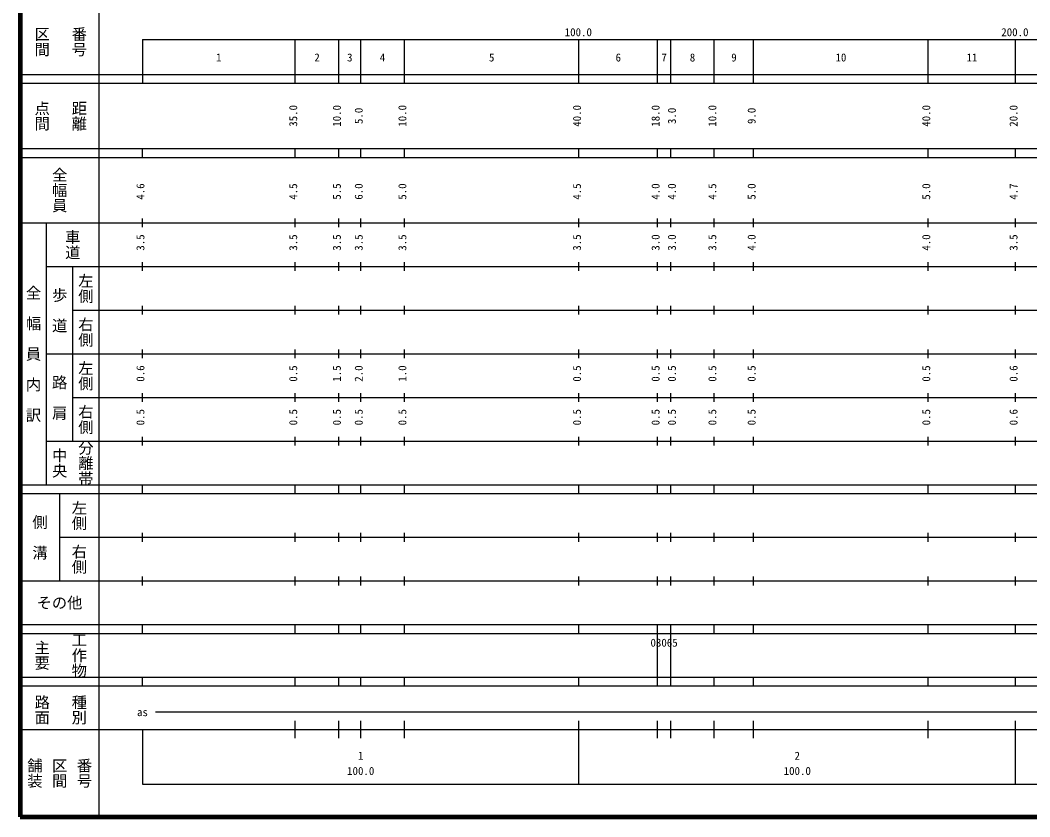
# Model space of a CAD drawing. Units: millimetres on the paper, enlarged 1000 times. Extents: x 40000 to 680000, y 20000 to 380000.
# Drawn here: x 40000 to 271264, y 20000 to 202409 of the extents above; entities that cross this region are included whole.
import ezdxf
from ezdxf.enums import TextEntityAlignment as Align

# ---------------------------------------------------------------- set-up
doc = ezdxf.new("R2010")
doc.units = ezdxf.units.MM
doc.header["$LTSCALE"] = 1000
doc.layers.add('M-TTL', color=2, linetype='Continuous', lineweight=140)
doc.layers.add('M-TTL-BAND', color=7, linetype='Continuous', lineweight=25)
doc.styles.add('@ＭＳ ゴシック', font='')
doc.styles.add('ＭＳ ゴシック', font='')
doc.styles.get('@ＭＳ ゴシック').set_extended_font_data('@MS Gothic')
doc.styles.get('ＭＳ ゴシック').set_extended_font_data('MS Gothic')

msp = doc.modelspace()

# ---------------------------------------------------------------- linework, layer by layer
at = {"layer": 'M-TTL'}
for p, q in [((40000, 380000), (40000, 20000)), ((40000, 20000), (680000, 20000))]:
    msp.add_line(p, q, dxfattribs=at)
at = {"layer": 'M-TTL-BAND'}
for p, q in [((58000, 370000), (58000, 20000)), ((68000, 198000), (579000, 198000)), ((68000, 198000), (68000, 188000)), ((103000, 188000), (103000, 198000)), ((113000, 188000), (113000, 198000)), ((118000, 188000), (118000, 198000)), ((128000, 188000), (128000, 198000)), ((168000, 188000), (168000, 198000)), ((186000, 188000), (186000, 198000)), ((189000, 188000), (189000, 198000)), ((199000, 188000), (199000, 198000)), ((208000, 188000), (208000, 198000)), ((248000, 188000), (248000, 198000)), ((268000, 188000), (268000, 198000)), ((40000, 190000), (579000, 190000)), ((40000, 188000), (579000, 188000)), ((40000, 173000), (579000, 173000)), ((68000, 171000), (68000, 173000)), ((103000, 171000), (103000, 173000)), ((113000, 171000), (113000, 173000)), ((118000, 171000), (118000, 173000)), ((128000, 171000), (128000, 173000)), ((168000, 171000), (168000, 173000)), ((186000, 171000), (186000, 173000)), ((189000, 171000), (189000, 173000)), ((199000, 171000), (199000, 173000)), ((208000, 171000), (208000, 173000)), ((248000, 171000), (248000, 173000)), ((268000, 171000), (268000, 173000)), ((40000, 171000), (579000, 171000)), ((40000, 156000), (579000, 156000)), ((46000, 96000), (46000, 156000)), ((68000, 155000), (68000, 157000)), ((103000, 155000), (103000, 157000)), ((113000, 155000), (113000, 157000)), ((118000, 155000), (118000, 157000)), ((128000, 155000), (128000, 157000)), ((168000, 155000), (168000, 157000)), ((186000, 155000), (186000, 157000)), ((189000, 155000), (189000, 157000)), ((199000, 155000), (199000, 157000)), ((208000, 155000), (208000, 157000)), ((248000, 155000), (248000, 157000)), ((268000, 155000), (268000, 157000)), ((46000, 146000), (579000, 146000)), ((52000, 146000), (52000, 106000)), ((68000, 145000), (68000, 147000)), ((103000, 145000), (103000, 147000)), ((113000, 145000), (113000, 147000)), ((118000, 145000), (118000, 147000)), ((128000, 145000), (128000, 147000)), ((168000, 145000), (168000, 147000)), ((186000, 145000), (186000, 147000)), ((189000, 145000), (189000, 147000)), ((199000, 145000), (199000, 147000)), ((208000, 145000), (208000, 147000)), ((248000, 145000), (248000, 147000)), ((268000, 145000), (268000, 147000)), ((68000, 135000), (68000, 137000)), ((103000, 135000), (103000, 137000)), ((113000, 135000), (113000, 137000)), ((118000, 135000), (118000, 137000)), ((128000, 135000), (128000, 137000)), ((168000, 135000), (168000, 137000)), ((186000, 135000), (186000, 137000)), ((189000, 135000), (189000, 137000)), ((199000, 135000), (199000, 137000)), ((208000, 135000), (208000, 137000)), ((248000, 135000), (248000, 137000)), ((268000, 135000), (268000, 137000)), ((52000, 136000), (579000, 136000)), ((46000, 126000), (579000, 126000)), ((68000, 125000), (68000, 127000)), ((103000, 125000), (103000, 127000)), ((113000, 125000), (113000, 127000)), ((118000, 125000), (118000, 127000)), ((128000, 125000), (128000, 127000)), ((168000, 125000), (168000, 127000)), ((186000, 125000), (186000, 127000)), ((189000, 125000), (189000, 127000)), ((199000, 125000), (199000, 127000)), ((208000, 125000), (208000, 127000)), ((248000, 125000), (248000, 127000)), ((268000, 125000), (268000, 127000)), ((52000, 116000), (579000, 116000)), ((68000, 115000), (68000, 117000)), ((103000, 115000), (103000, 117000)), ((113000, 115000), (113000, 117000)), ((118000, 115000), (118000, 117000)), ((128000, 115000), (128000, 117000)), ((168000, 115000), (168000, 117000)), ((186000, 115000), (186000, 117000)), ((189000, 115000), (189000, 117000)), ((199000, 115000), (199000, 117000)), ((208000, 115000), (208000, 117000)), ((248000, 115000), (248000, 117000)), ((268000, 115000), (268000, 117000)), ((68000, 105000), (68000, 107000)), ((103000, 105000), (103000, 107000)), ((113000, 105000), (113000, 107000)), ((118000, 105000), (118000, 107000)), ((128000, 105000), (128000, 107000)), ((168000, 105000), (168000, 107000)), ((186000, 105000), (186000, 107000)), ((189000, 105000), (189000, 107000)), ((199000, 105000), (199000, 107000)), ((208000, 105000), (208000, 107000)), ((248000, 105000), (248000, 107000)), ((268000, 105000), (268000, 107000)), ((46000, 106000), (579000, 106000)), ((40000, 96000), (579000, 96000)), ((68000, 94000), (68000, 96000)), ((103000, 94000), (103000, 96000)), ((113000, 94000), (113000, 96000)), ((118000, 94000), (118000, 96000)), ((128000, 94000), (128000, 96000)), ((168000, 94000), (168000, 96000)), ((186000, 94000), (186000, 96000)), ((189000, 94000), (189000, 96000)), ((199000, 94000), (199000, 96000)), ((208000, 94000), (208000, 96000)), ((248000, 94000), (248000, 96000)), ((268000, 94000), (268000, 96000)), ((40000, 94000), (579000, 94000)), ((49000, 94000), (49000, 74000)), ((49000, 84000), (579000, 84000)), ((68000, 83000), (68000, 85000)), ((103000, 83000), (103000, 85000)), ((113000, 83000), (113000, 85000)), ((118000, 83000), (118000, 85000)), ((128000, 83000), (128000, 85000)), ((168000, 83000), (168000, 85000)), ((186000, 83000), (186000, 85000)), ((189000, 83000), (189000, 85000)), ((199000, 83000), (199000, 85000)), ((208000, 83000), (208000, 85000)), ((248000, 83000), (248000, 85000)), ((268000, 83000), (268000, 85000)), ((68000, 73000), (68000, 75000)), ((103000, 73000), (103000, 75000)), ((113000, 73000), (113000, 75000)), ((118000, 73000), (118000, 75000)), ((128000, 73000), (128000, 75000)), ((168000, 73000), (168000, 75000)), ((186000, 73000), (186000, 75000)), ((189000, 73000), (189000, 75000)), ((199000, 73000), (199000, 75000)), ((208000, 73000), (208000, 75000)), ((248000, 73000), (248000, 75000)), ((268000, 73000), (268000, 75000)), ((40000, 74000), (579000, 74000)), ((40000, 64000), (579000, 64000)), ((68000, 62000), (68000, 64000)), ((103000, 62000), (103000, 64000)), ((113000, 62000), (113000, 64000)), ((118000, 62000), (118000, 64000)), ((128000, 62000), (128000, 64000)), ((168000, 62000), (168000, 64000)), ((186000, 62000), (186000, 64000)), ((189000, 62000), (189000, 64000)), ((199000, 62000), (199000, 64000)), ((208000, 62000), (208000, 64000)), ((248000, 62000), (248000, 64000)), ((268000, 62000), (268000, 64000)), ((40000, 62000), (579000, 62000)), ((186000, 52000), (186000, 62000)), ((189000, 52000), (189000, 62000)), ((40000, 52000), (579000, 52000)), ((68000, 50000), (68000, 52000)), ((103000, 50000), (103000, 52000)), ((113000, 50000), (113000, 52000)), ((118000, 50000), (118000, 52000)), ((128000, 50000), (128000, 52000)), ((168000, 50000), (168000, 52000)), ((186000, 50000), (186000, 52000)), ((189000, 50000), (189000, 52000)), ((199000, 50000), (199000, 52000)), ((208000, 50000), (208000, 52000)), ((248000, 50000), (248000, 52000)), ((268000, 50000), (268000, 52000)), ((40000, 50000), (579000, 50000)), ((71000, 44000), (566000, 44000)), ((103000, 38000), (103000, 42000)), ((113000, 38000), (113000, 42000)), ((118000, 38000), (118000, 42000)), ((128000, 38000), (128000, 42000)), ((168000, 27500), (168000, 42000)), ((186000, 38000), (186000, 42000)), ((189000, 38000), (189000, 42000)), ((199000, 38000), (199000, 42000)), ((208000, 38000), (208000, 42000)), ((248000, 38000), (248000, 42000)), ((268000, 27500), (268000, 42000)), ((40000, 40000), (579000, 40000)), ((68000, 40000), (68000, 27500)), ((68000, 27500), (579000, 27500))]:
    msp.add_line(p, q, dxfattribs=at)

# ---------------------------------------------------------------- texts
at = {"layer": 'M-TTL-BAND', "style": '@ＭＳ ゴシック'}
for s, p in [('区間', (45000, 197500)), ('番号', (53500, 197500)), ('点間', (45000, 180500)), ('距離', (53500, 180500)), ('全幅員', (49000, 163500)), ('車道', (52000, 151000)), ('左側', (55000, 141000)), ('全\u3000幅\u3000員\u3000内\u3000訳', (43000, 126000)), ('歩\u3000道', (49000, 136000)), ('右側', (55000, 131000)), ('左側', (55000, 121000)), ('路\u3000肩', (49000, 116000)), ('右側', (55000, 111000)), ('中央', (49000, 101000)), ('分離帯', (55000, 101000)), ('左側', (53500, 89000)), ('側\u3000溝', (44500, 84000)), ('右側', (53500, 79000)), ('主要', (45000, 57000)), ('工作物', (53500, 57000)), ('路面', (45000, 44500)), ('種別', (53500, 44500)), ('舗装', (43333, 30000)), ('区間', (49000, 30000)), ('番号', (54667, 30000))]:
    msp.add_text(s, height=2566, rotation=270, dxfattribs=at).set_placement(p, align=Align.MIDDLE_CENTER)
at = {"layer": 'M-TTL-BAND', "style": 'ＭＳ ゴシック'}
for s, p in [('100.0', (167844, 198195)), ('200.0', (267844, 198195)), ('1', (85500, 192405)), ('2', (108000, 192405)), ('3', (115500, 192405)), ('4', (123000, 192405)), ('5', (148000, 192405)), ('6', (177000, 192405)), ('7', (187500, 192405)), ('8', (194000, 192405)), ('9', (203500, 192405)), ('10', (228000, 192405)), ('11', (258000, 192405)), ('as', (68000, 42500)), ('1', (118000, 32523)), ('2', (218000, 32523)), ('100.0', (118000, 29033)), ('100.0', (218000, 29033))]:
    msp.add_text(s, height=1833, dxfattribs=at).set_placement(p, align=Align.BOTTOM_CENTER)
for s, p in [('35.0', (104000, 180500)), ('10.0', (114000, 180500)), ('10.0', (129000, 180500)), ('40.0', (169000, 180500)), ('18.0', (187000, 180500)), ('10.0', (200000, 180500)), ('40.0', (249000, 180500)), ('20.0', (269000, 180500)), ('5.0', (119000, 180500)), ('3.0', (190747, 180500)), ('9.0', (209000, 180500)), ('4.6', (69000, 163174)), ('4.5', (104000, 163174)), ('5.5', (114000, 163174)), ('6.0', (119000, 163174)), ('5.0', (129000, 163174)), ('4.5', (169000, 163174)), ('4.0', (187000, 163174)), ('4.0', (190747, 163174)), ('4.5', (200000, 163174)), ('5.0', (209000, 163174)), ('5.0', (249000, 163174)), ('4.7', (269000, 163174)), ('3.5', (69000, 151500)), ('3.5', (104000, 151500)), ('3.5', (114000, 151500)), ('3.5', (119000, 151500)), ('3.5', (129000, 151500)), ('3.5', (169000, 151500)), ('3.0', (187000, 151500)), ('3.0', (190747, 151500)), ('3.5', (200000, 151500)), ('4.0', (209000, 151500)), ('4.0', (249000, 151500)), ('3.5', (269000, 151500)), ('0.6', (69000, 121500)), ('0.5', (104000, 121500)), ('1.5', (114000, 121500)), ('2.0', (119000, 121500)), ('1.0', (129000, 121500)), ('0.5', (169000, 121500)), ('0.5', (187000, 121500)), ('0.5', (190747, 121500)), ('0.5', (200000, 121500)), ('0.5', (209000, 121500)), ('0.5', (249000, 121500)), ('0.6', (269000, 121500)), ('0.5', (69000, 111500)), ('0.5', (104000, 111500)), ('0.5', (114000, 111500)), ('0.5', (119000, 111500)), ('0.5', (129000, 111500)), ('0.5', (169000, 111500)), ('0.5', (187000, 111500)), ('0.5', (190747, 111500)), ('0.5', (200000, 111500)), ('0.5', (209000, 111500)), ('0.5', (249000, 111500)), ('0.6', (269000, 111500))]:
    msp.add_text(s, height=1833, rotation=90, dxfattribs=at).set_placement(p, align=Align.BOTTOM_CENTER)
msp.add_text('その他', height=2566, dxfattribs=at).set_placement((49000, 69000), align=Align.MIDDLE_CENTER)
msp.add_text('03065', height=1833, dxfattribs=at).set_placement((184375, 58405), align=Align.BOTTOM_LEFT)

doc.saveas('drawing.dxf')
